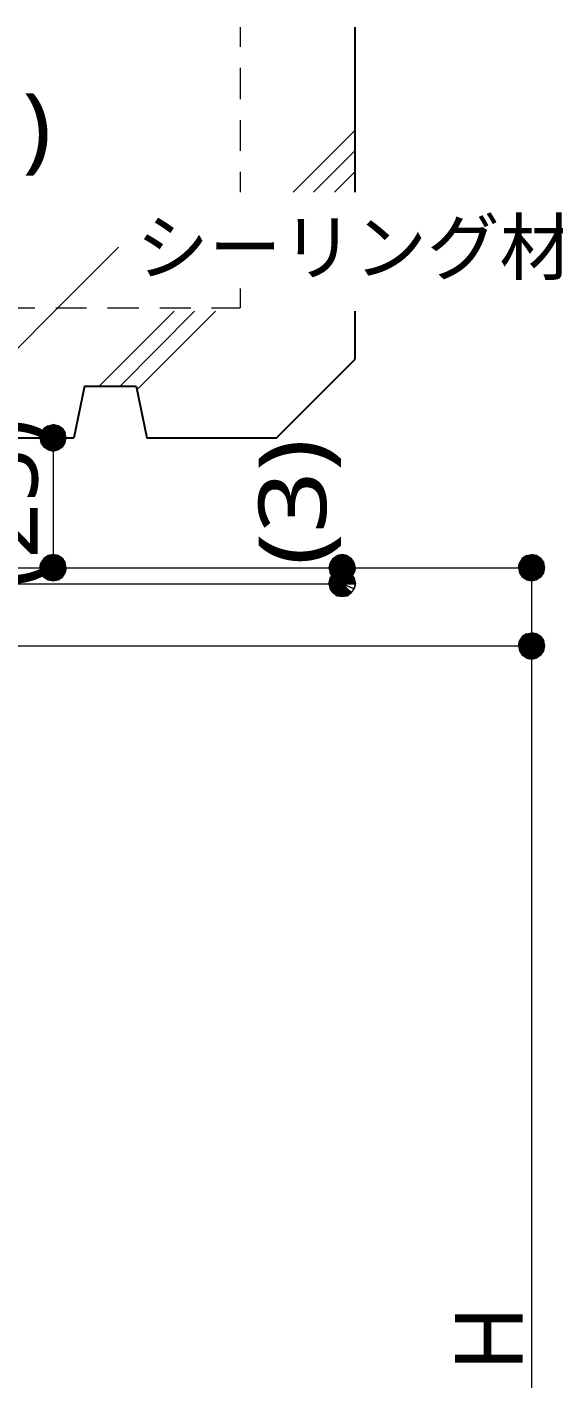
# Model space of a CAD drawing. Header units: millimetres. Extents: x 0 to 420, y 0 to 297.
# Drawn here: x 158.3 to 178.6, y 100.9 to 152.9 of the extents above; entities that cross this region are included whole.
import ezdxf
from ezdxf.enums import TextEntityAlignment as Align

# ---------------------------------------------------------------- set-up
doc = ezdxf.new("R2010")
doc.units = ezdxf.units.MM
doc.styles.add('kst32b', font='NotoSansJP-Variable.ttf')

msp = doc.modelspace()

# ---------------------------------------------------------------- hatches: boundary and pattern name
h = msp.add_hatch(color=7)
h.paths.add_polyline_path([(158.941, 137.456), (158.835, 137.287), (159.3, 137.096), (158.941, 137.456)])
h.paths.add_polyline_path([(158.835, 137.287), (159.3, 137.096), (158.792, 137.096), (158.835, 137.287)])
h.paths.add_polyline_path([(159.3, 137.096), (158.792, 137.096), (158.835, 136.906), (159.3, 137.096)])
h = msp.add_hatch(color=7)
h.paths.add_polyline_path([(159.491, 137.562), (159.3, 137.604), (159.3, 137.096), (159.491, 137.562)])
h.paths.add_polyline_path([(159.3, 137.604), (159.3, 137.096), (159.11, 137.562), (159.3, 137.604)])
h.paths.add_polyline_path([(159.3, 137.096), (159.11, 137.562), (158.941, 137.456), (159.3, 137.096)])
h = msp.add_hatch(color=7)
h.paths.add_polyline_path([(159.808, 137.096), (159.766, 137.287), (159.3, 137.096), (159.808, 137.096)])
h.paths.add_polyline_path([(159.766, 137.287), (159.3, 137.096), (159.66, 137.456), (159.766, 137.287)])
h.paths.add_polyline_path([(159.3, 137.096), (159.66, 137.456), (159.491, 137.562), (159.3, 137.096)])
h = msp.add_hatch(color=7)
h.paths.add_polyline_path([(158.835, 136.906), (158.941, 136.737), (159.3, 137.096), (158.835, 136.906)])
h.paths.add_polyline_path([(158.941, 136.737), (159.3, 137.096), (159.11, 136.631), (158.941, 136.737)])
h.paths.add_polyline_path([(159.3, 137.096), (159.11, 136.631), (159.3, 136.588), (159.3, 137.096)])
h = msp.add_hatch(color=7)
h.paths.add_polyline_path([(159.3, 136.588), (159.491, 136.631), (159.3, 137.096), (159.3, 136.588)])
h.paths.add_polyline_path([(159.491, 136.631), (159.3, 137.096), (159.66, 136.737), (159.491, 136.631)])
h.paths.add_polyline_path([(159.3, 137.096), (159.66, 136.737), (159.766, 136.906), (159.3, 137.096)])
for points in [[(159.766, 136.906), (159.808, 137.096), (159.3, 137.096), (159.766, 136.906)], [(158.835, 132.292), (158.792, 132.101), (159.3, 132.101), (158.835, 132.292)], [(159.766, 131.911), (159.808, 132.101), (159.3, 132.101), (159.766, 131.911)], [(169.947, 132.292), (169.905, 132.101), (170.413, 132.101), (169.947, 132.292)], [(178.16, 131.911), (178.202, 132.101), (177.694, 132.101), (178.16, 131.911)], [(178.16, 128.905), (178.202, 129.096), (177.694, 129.096), (178.16, 128.905)]]:
    msp.add_hatch(color=7).paths.add_polyline_path(points)
h = msp.add_hatch(color=7)
h.paths.add_polyline_path([(159.3, 132.609), (159.11, 132.567), (159.3, 132.101), (159.3, 132.609)])
h.paths.add_polyline_path([(159.11, 132.567), (159.3, 132.101), (158.941, 132.461), (159.11, 132.567)])
h.paths.add_polyline_path([(159.3, 132.101), (158.941, 132.461), (158.835, 132.292), (159.3, 132.101)])
h = msp.add_hatch(color=7)
h.paths.add_polyline_path([(159.491, 132.567), (159.3, 132.609), (159.3, 132.101), (159.491, 132.567)])
h.paths.add_polyline_path([(159.3, 132.609), (159.3, 132.101), (159.11, 132.567), (159.3, 132.609)])
h.paths.add_polyline_path([(159.3, 132.101), (159.11, 132.567), (158.941, 132.461), (159.3, 132.101)])
h = msp.add_hatch(color=7)
h.paths.add_polyline_path([(159.766, 132.292), (159.66, 132.461), (159.3, 132.101), (159.766, 132.292)])
h.paths.add_polyline_path([(159.66, 132.461), (159.3, 132.101), (159.491, 132.567), (159.66, 132.461)])
h.paths.add_polyline_path([(159.3, 132.101), (159.491, 132.567), (159.3, 132.609), (159.3, 132.101)])
h = msp.add_hatch(color=7)
h.paths.add_polyline_path([(159.808, 132.101), (159.766, 132.292), (159.3, 132.101), (159.808, 132.101)])
h.paths.add_polyline_path([(159.766, 132.292), (159.3, 132.101), (159.66, 132.461), (159.766, 132.292)])
h.paths.add_polyline_path([(159.3, 132.101), (159.66, 132.461), (159.491, 132.567), (159.3, 132.101)])
h = msp.add_hatch(color=7)
h.paths.add_polyline_path([(170.413, 132.609), (170.222, 132.567), (170.413, 132.101), (170.413, 132.609)])
h.paths.add_polyline_path([(170.222, 132.567), (170.413, 132.101), (170.053, 132.461), (170.222, 132.567)])
h.paths.add_polyline_path([(170.413, 132.101), (170.053, 132.461), (169.947, 132.292), (170.413, 132.101)])
h = msp.add_hatch(color=7)
h.paths.add_polyline_path([(170.879, 132.292), (170.773, 132.461), (170.413, 132.101), (170.879, 132.292)])
h.paths.add_polyline_path([(170.773, 132.461), (170.413, 132.101), (170.603, 132.567), (170.773, 132.461)])
h.paths.add_polyline_path([(170.413, 132.101), (170.603, 132.567), (170.413, 132.609), (170.413, 132.101)])
h = msp.add_hatch(color=7)
h.paths.add_polyline_path([(177.885, 132.567), (177.694, 132.609), (177.694, 132.101), (177.885, 132.567)])
h.paths.add_polyline_path([(177.694, 132.609), (177.694, 132.101), (177.504, 132.567), (177.694, 132.609)])
h.paths.add_polyline_path([(177.694, 132.101), (177.504, 132.567), (177.334, 132.461), (177.694, 132.101)])
h = msp.add_hatch(color=7)
h.paths.add_polyline_path([(178.202, 132.101), (178.16, 132.292), (177.694, 132.101), (178.202, 132.101)])
h.paths.add_polyline_path([(178.16, 132.292), (177.694, 132.101), (178.054, 132.461), (178.16, 132.292)])
h.paths.add_polyline_path([(177.694, 132.101), (178.054, 132.461), (177.885, 132.567), (177.694, 132.101)])
h = msp.add_hatch(color=7)
h.paths.add_polyline_path([(158.941, 132.461), (158.835, 132.292), (159.3, 132.101), (158.941, 132.461)])
h.paths.add_polyline_path([(158.835, 132.292), (159.3, 132.101), (158.792, 132.101), (158.835, 132.292)])
h.paths.add_polyline_path([(159.3, 132.101), (158.792, 132.101), (158.835, 131.911), (159.3, 132.101)])
h = msp.add_hatch(color=7)
h.paths.add_polyline_path([(158.792, 132.101), (158.835, 131.911), (159.3, 132.101), (158.792, 132.101)])
h.paths.add_polyline_path([(158.835, 131.911), (159.3, 132.101), (158.941, 131.741), (158.835, 131.911)])
h.paths.add_polyline_path([(159.3, 132.101), (158.941, 131.741), (159.11, 131.635), (159.3, 132.101)])
h = msp.add_hatch(color=7)
h.paths.add_polyline_path([(158.835, 131.911), (158.941, 131.741), (159.3, 132.101), (158.835, 131.911)])
h.paths.add_polyline_path([(158.941, 131.741), (159.3, 132.101), (159.11, 131.635), (158.941, 131.741)])
h.paths.add_polyline_path([(159.3, 132.101), (159.11, 131.635), (159.3, 131.593), (159.3, 132.101)])
h = msp.add_hatch(color=7)
h.paths.add_polyline_path([(159.11, 131.635), (159.3, 131.593), (159.3, 132.101), (159.11, 131.635)])
h.paths.add_polyline_path([(159.3, 131.593), (159.3, 132.101), (159.491, 131.635), (159.3, 131.593)])
h.paths.add_polyline_path([(159.3, 132.101), (159.491, 131.635), (159.66, 131.741), (159.3, 132.101)])
h = msp.add_hatch(color=7)
h.paths.add_polyline_path([(159.66, 131.741), (159.766, 131.911), (159.3, 132.101), (159.66, 131.741)])
h.paths.add_polyline_path([(159.766, 131.911), (159.3, 132.101), (159.808, 132.101), (159.766, 131.911)])
h.paths.add_polyline_path([(159.3, 132.101), (159.808, 132.101), (159.766, 132.292), (159.3, 132.101)])
h = msp.add_hatch(color=7)
h.paths.add_polyline_path([(159.3, 131.593), (159.491, 131.635), (159.3, 132.101), (159.3, 131.593)])
h.paths.add_polyline_path([(159.491, 131.635), (159.3, 132.101), (159.66, 131.741), (159.491, 131.635)])
h.paths.add_polyline_path([(159.3, 132.101), (159.66, 131.741), (159.766, 131.911), (159.3, 132.101)])
h = msp.add_hatch(color=7)
h.paths.add_polyline_path([(169.905, 132.101), (169.947, 131.911), (170.413, 132.101), (169.905, 132.101)])
h.paths.add_polyline_path([(169.947, 131.911), (170.413, 132.101), (170.053, 131.741), (169.947, 131.911)])
h.paths.add_polyline_path([(170.413, 132.101), (170.053, 131.741), (170.222, 131.635), (170.413, 132.101)])
h = msp.add_hatch(color=7)
h.paths.add_polyline_path([(170.222, 131.635), (170.413, 131.593), (170.413, 132.101), (170.222, 131.635)])
h.paths.add_polyline_path([(170.413, 131.593), (170.413, 132.101), (170.603, 131.635), (170.413, 131.593)])
h.paths.add_polyline_path([(170.413, 132.101), (170.603, 131.635), (170.773, 131.741), (170.413, 132.101)])
h = msp.add_hatch(color=7)
h.paths.add_polyline_path([(170.773, 131.741), (170.879, 131.911), (170.413, 132.101), (170.773, 131.741)])
h.paths.add_polyline_path([(170.879, 131.911), (170.413, 132.101), (170.921, 132.101), (170.879, 131.911)])
h.paths.add_polyline_path([(170.413, 132.101), (170.921, 132.101), (170.879, 132.292), (170.413, 132.101)])
h = msp.add_hatch(color=7)
h.paths.add_polyline_path([(177.334, 132.461), (177.229, 132.292), (177.694, 132.101), (177.334, 132.461)])
h.paths.add_polyline_path([(177.229, 132.292), (177.694, 132.101), (177.186, 132.101), (177.229, 132.292)])
h.paths.add_polyline_path([(177.694, 132.101), (177.186, 132.101), (177.229, 131.911), (177.694, 132.101)])
h = msp.add_hatch(color=7)
h.paths.add_polyline_path([(177.229, 131.911), (177.334, 131.741), (177.694, 132.101), (177.229, 131.911)])
h.paths.add_polyline_path([(177.334, 131.741), (177.694, 132.101), (177.504, 131.635), (177.334, 131.741)])
h.paths.add_polyline_path([(177.694, 132.101), (177.504, 131.635), (177.694, 131.593), (177.694, 132.101)])
h = msp.add_hatch(color=7)
h.paths.add_polyline_path([(177.694, 131.593), (177.885, 131.635), (177.694, 132.101), (177.694, 131.593)])
h.paths.add_polyline_path([(177.885, 131.635), (177.694, 132.101), (178.054, 131.741), (177.885, 131.635)])
h.paths.add_polyline_path([(177.694, 132.101), (178.054, 131.741), (178.16, 131.911), (177.694, 132.101)])
h = msp.add_hatch(color=7)
h.paths.add_polyline_path([(170.222, 131.974), (170.053, 131.847), (170.413, 131.487), (170.222, 131.974)])
h.paths.add_polyline_path([(170.053, 131.847), (170.413, 131.487), (169.947, 131.699), (170.053, 131.847)])
h.paths.add_polyline_path([(170.413, 131.487), (169.947, 131.699), (169.905, 131.487), (170.413, 131.487)])
h = msp.add_hatch(color=7)
h.paths.add_polyline_path([(170.053, 131.847), (169.947, 131.699), (170.413, 131.487), (170.053, 131.847)])
h.paths.add_polyline_path([(169.947, 131.699), (170.413, 131.487), (169.905, 131.487), (169.947, 131.699)])
h.paths.add_polyline_path([(170.413, 131.487), (169.905, 131.487), (169.947, 131.297), (170.413, 131.487)])
h = msp.add_hatch(color=7)
h.paths.add_polyline_path([(169.905, 131.487), (169.947, 131.297), (170.413, 131.487), (169.905, 131.487)])
h.paths.add_polyline_path([(169.947, 131.297), (170.413, 131.487), (170.053, 131.149), (169.947, 131.297)])
h.paths.add_polyline_path([(170.413, 131.487), (170.053, 131.149), (170.222, 131.022), (170.413, 131.487)])
h = msp.add_hatch(color=7)
h.paths.add_polyline_path([(169.947, 131.297), (170.053, 131.149), (170.413, 131.487), (169.947, 131.297)])
h.paths.add_polyline_path([(170.053, 131.149), (170.413, 131.487), (170.222, 131.022), (170.053, 131.149)])
h.paths.add_polyline_path([(170.413, 131.487), (170.222, 131.022), (170.413, 131), (170.413, 131.487)])
h = msp.add_hatch(color=7)
h.paths.add_polyline_path([(170.603, 131.974), (170.413, 131.995), (170.413, 131.487), (170.603, 131.974)])
h.paths.add_polyline_path([(170.413, 131.995), (170.413, 131.487), (170.222, 131.974), (170.413, 131.995)])
h.paths.add_polyline_path([(170.413, 131.487), (170.222, 131.974), (170.053, 131.847), (170.413, 131.487)])
h = msp.add_hatch(color=7)
h.paths.add_polyline_path([(170.773, 131.847), (170.603, 131.974), (170.413, 131.487), (170.773, 131.847)])
h.paths.add_polyline_path([(170.603, 131.974), (170.413, 131.487), (170.413, 131.995), (170.603, 131.974)])
h.paths.add_polyline_path([(170.413, 131.487), (170.413, 131.995), (170.222, 131.974), (170.413, 131.487)])
h = msp.add_hatch(color=7)
h.paths.add_polyline_path([(170.222, 131.022), (170.413, 131), (170.413, 131.487), (170.222, 131.022)])
h.paths.add_polyline_path([(170.413, 131), (170.413, 131.487), (170.603, 131.022), (170.413, 131)])
h.paths.add_polyline_path([(170.413, 131.487), (170.603, 131.022), (170.773, 131.149), (170.413, 131.487)])
h = msp.add_hatch(color=7)
h.paths.add_polyline_path([(170.921, 131.487), (170.879, 131.699), (170.413, 131.487), (170.921, 131.487)])
h.paths.add_polyline_path([(170.879, 131.699), (170.413, 131.487), (170.773, 131.847), (170.879, 131.699)])
h.paths.add_polyline_path([(170.413, 131.487), (170.773, 131.847), (170.603, 131.974), (170.413, 131.487)])
h = msp.add_hatch(color=7)
h.paths.add_polyline_path([(170.879, 131.297), (170.921, 131.487), (170.413, 131.487), (170.879, 131.297)])
h.paths.add_polyline_path([(170.921, 131.487), (170.413, 131.487), (170.879, 131.699), (170.921, 131.487)])
h.paths.add_polyline_path([(170.413, 131.487), (170.879, 131.699), (170.773, 131.847), (170.413, 131.487)])
h = msp.add_hatch(color=7)
h.paths.add_polyline_path([(170.413, 131), (170.603, 131.022), (170.413, 131.487), (170.413, 131)])
h.paths.add_polyline_path([(170.603, 131.022), (170.413, 131.487), (170.773, 131.149), (170.603, 131.022)])
h.paths.add_polyline_path([(170.413, 131.487), (170.773, 131.149), (170.879, 131.297), (170.413, 131.487)])
h = msp.add_hatch(color=7)
h.paths.add_polyline_path([(170.773, 131.149), (170.879, 131.297), (170.413, 131.487), (170.773, 131.149)])
h.paths.add_polyline_path([(170.879, 131.297), (170.413, 131.487), (170.921, 131.487), (170.879, 131.297)])
h = msp.add_hatch(color=7)
h.paths.add_polyline_path([(177.334, 129.455), (177.229, 129.286), (177.694, 129.096), (177.334, 129.455)])
h.paths.add_polyline_path([(177.229, 129.286), (177.694, 129.096), (177.186, 129.096), (177.229, 129.286)])
h.paths.add_polyline_path([(177.694, 129.096), (177.186, 129.096), (177.229, 128.905), (177.694, 129.096)])
h = msp.add_hatch(color=7)
h.paths.add_polyline_path([(177.885, 129.561), (177.694, 129.604), (177.694, 129.096), (177.885, 129.561)])
h.paths.add_polyline_path([(177.694, 129.604), (177.694, 129.096), (177.504, 129.561), (177.694, 129.604)])
h.paths.add_polyline_path([(177.694, 129.096), (177.504, 129.561), (177.334, 129.455), (177.694, 129.096)])
h = msp.add_hatch(color=7)
h.paths.add_polyline_path([(178.202, 129.096), (178.16, 129.286), (177.694, 129.096), (178.202, 129.096)])
h.paths.add_polyline_path([(178.16, 129.286), (177.694, 129.096), (178.054, 129.455), (178.16, 129.286)])
h.paths.add_polyline_path([(177.694, 129.096), (178.054, 129.455), (177.885, 129.561), (177.694, 129.096)])
h = msp.add_hatch(color=7)
h.paths.add_polyline_path([(177.229, 128.905), (177.334, 128.736), (177.694, 129.096), (177.229, 128.905)])
h.paths.add_polyline_path([(177.334, 128.736), (177.694, 129.096), (177.504, 128.63), (177.334, 128.736)])
h.paths.add_polyline_path([(177.694, 129.096), (177.504, 128.63), (177.694, 128.587), (177.694, 129.096)])
h = msp.add_hatch(color=7)
h.paths.add_polyline_path([(177.694, 128.587), (177.885, 128.63), (177.694, 129.096), (177.694, 128.587)])
h.paths.add_polyline_path([(177.885, 128.63), (177.694, 129.096), (178.054, 128.736), (177.885, 128.63)])
h.paths.add_polyline_path([(177.694, 129.096), (178.054, 128.736), (178.16, 128.905), (177.694, 129.096)])

# ---------------------------------------------------------------- linework, layer by layer
at = {"lineweight": 13}
for points in [[(166.497, 152.887), (166.497, 152.125)], [(166.497, 151.321), (166.497, 150.114)], [(166.497, 149.31), (166.497, 148.124)], [(168.529, 146.537), (170.9, 148.907)], [(169.312, 146.537), (170.9, 148.124)], [(166.497, 147.32), (166.497, 146.537)], [(170.117, 146.537), (170.9, 147.32)], [(155.3, 137.901), (161.819, 144.42)], [(166.497, 142.833), (166.497, 142.092)], [(157.501, 142.092), (158.602, 142.092)], [(159.406, 142.092), (160.592, 142.092)], [(161.078, 139.086), (163.957, 141.965)], [(161.396, 142.092), (162.602, 142.092)], [(161.883, 139.086), (164.74, 141.965)], [(162.539, 138.959), (165.545, 141.965)], [(163.407, 142.092), (164.592, 142.092)], [(165.396, 142.092), (166.497, 142.092)], [(159.3, 137.096), (159.3, 132.101)], [(155.363, 132.101), (159.343, 132.101)], [(159.11, 132.101), (177.694, 132.101)], [(159.321, 132.101), (159.343, 132.101)], [(170.413, 131.487), (170.413, 132.101)], [(177.694, 132.101), (177.694, 129.096)], [(155.363, 131.487), (170.455, 131.487)], [(155.363, 129.096), (177.694, 129.096)], [(177.694, 129.096), (177.694, 123.529)], [(177.694, 123.529), (177.694, 78.804)]]:
    msp.add_lwpolyline(points, dxfattribs=at)
at = {"lineweight": 25}
for points in [[(170.9, 152.887), (170.9, 146.537)], [(170.9, 141.965), (170.9, 140.102)], [(167.894, 137.096), (170.9, 140.102)], [(160.507, 139.086), (160.105, 137.096)], [(160.507, 139.086), (162.496, 139.086)], [(162.496, 139.086), (162.899, 137.096)], [(157.501, 137.096), (160.105, 137.096)], [(162.899, 137.096), (167.894, 137.096)]]:
    msp.add_lwpolyline(points, dxfattribs=at)
at = {"lineweight": 0}
for points in [[(158.835, 137.287), (159.3, 137.096), (158.792, 137.096)], [(158.941, 137.456), (158.835, 137.287), (159.3, 137.096)], [(159.3, 137.096), (159.11, 137.562), (158.941, 137.456)], [(159.3, 137.604), (159.3, 137.096), (159.11, 137.562)], [(159.491, 137.562), (159.3, 137.604), (159.3, 137.096)], [(159.3, 137.096), (159.66, 137.456), (159.491, 137.562)], [(159.766, 137.287), (159.3, 137.096), (159.66, 137.456)], [(159.808, 137.096), (159.766, 137.287), (159.3, 137.096)], [(159.3, 137.096), (158.792, 137.096), (158.835, 136.906)], [(158.835, 136.906), (158.941, 136.737), (159.3, 137.096)], [(158.941, 136.737), (159.3, 137.096), (159.11, 136.631)], [(159.3, 137.096), (159.11, 136.631), (159.3, 136.588)], [(159.3, 136.588), (159.491, 136.631), (159.3, 137.096)], [(159.491, 136.631), (159.3, 137.096), (159.66, 136.737)], [(159.3, 137.096), (159.66, 136.737), (159.766, 136.906)], [(159.766, 136.906), (159.808, 137.096), (159.3, 137.096)], [(159.3, 132.101), (159.11, 132.567), (158.941, 132.461)], [(159.11, 132.567), (159.3, 132.101), (158.941, 132.461)], [(159.3, 132.609), (159.3, 132.101), (159.11, 132.567)], [(159.3, 132.609), (159.11, 132.567), (159.3, 132.101)], [(159.491, 132.567), (159.3, 132.609), (159.3, 132.101)], [(159.3, 132.101), (159.491, 132.567), (159.3, 132.609)], [(159.3, 132.101), (159.66, 132.461), (159.491, 132.567)], [(159.66, 132.461), (159.3, 132.101), (159.491, 132.567)], [(170.222, 132.567), (170.413, 132.101), (170.053, 132.461)], [(170.413, 132.609), (170.222, 132.567), (170.413, 132.101)], [(170.413, 132.101), (170.603, 132.567), (170.413, 132.609)], [(170.773, 132.461), (170.413, 132.101), (170.603, 132.567)], [(177.694, 132.101), (177.504, 132.567), (177.334, 132.461)], [(177.694, 132.609), (177.694, 132.101), (177.504, 132.567)], [(177.885, 132.567), (177.694, 132.609), (177.694, 132.101)], [(177.694, 132.101), (178.054, 132.461), (177.885, 132.567)], [(158.835, 132.292), (159.3, 132.101), (158.792, 132.101)], [(158.835, 132.292), (158.792, 132.101), (159.3, 132.101)], [(159.3, 132.101), (158.792, 132.101), (158.835, 131.911)], [(158.792, 132.101), (158.835, 131.911), (159.3, 132.101)], [(158.941, 132.461), (158.835, 132.292), (159.3, 132.101)], [(159.3, 132.101), (158.941, 132.461), (158.835, 132.292)], [(158.835, 131.911), (158.941, 131.741), (159.3, 132.101)], [(158.835, 131.911), (159.3, 132.101), (158.941, 131.741)], [(158.941, 131.741), (159.3, 132.101), (159.11, 131.635)], [(159.3, 132.101), (158.941, 131.741), (159.11, 131.635)], [(159.3, 132.101), (159.11, 131.635), (159.3, 131.593)], [(159.11, 131.635), (159.3, 131.593), (159.3, 132.101)], [(159.766, 132.292), (159.3, 132.101), (159.66, 132.461)], [(159.766, 132.292), (159.66, 132.461), (159.3, 132.101)], [(159.808, 132.101), (159.766, 132.292), (159.3, 132.101)], [(159.3, 132.101), (159.808, 132.101), (159.766, 132.292)], [(159.3, 131.593), (159.491, 131.635), (159.3, 132.101)], [(159.491, 131.635), (159.3, 132.101), (159.66, 131.741)], [(159.3, 132.101), (159.66, 131.741), (159.766, 131.911)], [(159.766, 131.911), (159.808, 132.101), (159.3, 132.101)], [(159.3, 131.593), (159.3, 132.101), (159.491, 131.635)], [(159.3, 132.101), (159.491, 131.635), (159.66, 131.741)], [(159.66, 131.741), (159.766, 131.911), (159.3, 132.101)], [(159.766, 131.911), (159.3, 132.101), (159.808, 132.101)], [(169.947, 132.292), (169.905, 132.101), (170.413, 132.101)], [(169.905, 132.101), (169.947, 131.911), (170.413, 132.101)], [(170.413, 132.101), (170.053, 132.461), (169.947, 132.292)], [(169.947, 131.911), (170.413, 132.101), (170.053, 131.741)], [(170.413, 132.101), (170.053, 131.741), (170.222, 131.635)], [(170.222, 131.635), (170.413, 131.593), (170.413, 132.101)], [(170.879, 132.292), (170.773, 132.461), (170.413, 132.101)], [(170.413, 132.101), (170.921, 132.101), (170.879, 132.292)], [(170.413, 131.593), (170.413, 132.101), (170.603, 131.635)], [(170.413, 132.101), (170.603, 131.635), (170.773, 131.741)], [(170.773, 131.741), (170.879, 131.911), (170.413, 132.101)], [(170.879, 131.911), (170.413, 132.101), (170.921, 132.101)], [(177.229, 132.292), (177.694, 132.101), (177.186, 132.101)], [(177.694, 132.101), (177.186, 132.101), (177.229, 131.911)], [(177.334, 132.461), (177.229, 132.292), (177.694, 132.101)], [(177.229, 131.911), (177.334, 131.741), (177.694, 132.101)], [(177.334, 131.741), (177.694, 132.101), (177.504, 131.635)], [(177.694, 132.101), (177.504, 131.635), (177.694, 131.593)], [(178.16, 132.292), (177.694, 132.101), (178.054, 132.461)], [(178.202, 132.101), (178.16, 132.292), (177.694, 132.101)], [(177.694, 131.593), (177.885, 131.635), (177.694, 132.101)], [(177.885, 131.635), (177.694, 132.101), (178.054, 131.741)], [(177.694, 132.101), (178.054, 131.741), (178.16, 131.911)], [(178.16, 131.911), (178.202, 132.101), (177.694, 132.101)], [(169.947, 131.699), (170.413, 131.487), (169.905, 131.487)], [(170.413, 131.487), (169.947, 131.699), (169.905, 131.487)], [(170.413, 131.487), (169.905, 131.487), (169.947, 131.297)], [(169.905, 131.487), (169.947, 131.297), (170.413, 131.487)], [(170.053, 131.847), (169.947, 131.699), (170.413, 131.487)], [(170.053, 131.847), (170.413, 131.487), (169.947, 131.699)], [(169.947, 131.297), (170.053, 131.149), (170.413, 131.487)], [(169.947, 131.297), (170.413, 131.487), (170.053, 131.149)], [(170.413, 131.487), (170.222, 131.974), (170.053, 131.847)], [(170.222, 131.974), (170.053, 131.847), (170.413, 131.487)], [(170.053, 131.149), (170.413, 131.487), (170.222, 131.022)], [(170.413, 131.487), (170.053, 131.149), (170.222, 131.022)], [(170.413, 131.995), (170.413, 131.487), (170.222, 131.974)], [(170.413, 131.487), (170.413, 131.995), (170.222, 131.974)], [(170.413, 131.487), (170.222, 131.022), (170.413, 131)], [(170.222, 131.022), (170.413, 131), (170.413, 131.487)], [(170.603, 131.974), (170.413, 131.995), (170.413, 131.487)], [(170.603, 131.974), (170.413, 131.487), (170.413, 131.995)], [(170.413, 131.487), (170.773, 131.847), (170.603, 131.974)], [(170.773, 131.847), (170.603, 131.974), (170.413, 131.487)], [(170.879, 131.699), (170.413, 131.487), (170.773, 131.847)], [(170.413, 131.487), (170.879, 131.699), (170.773, 131.847)], [(170.921, 131.487), (170.879, 131.699), (170.413, 131.487)], [(170.921, 131.487), (170.413, 131.487), (170.879, 131.699)], [(170.413, 131), (170.603, 131.022), (170.413, 131.487)], [(170.603, 131.022), (170.413, 131.487), (170.773, 131.149)], [(170.413, 131.487), (170.773, 131.149), (170.879, 131.297)], [(170.879, 131.297), (170.921, 131.487), (170.413, 131.487)], [(170.413, 131), (170.413, 131.487), (170.603, 131.022)], [(170.413, 131.487), (170.603, 131.022), (170.773, 131.149)], [(170.773, 131.149), (170.879, 131.297), (170.413, 131.487)], [(170.879, 131.297), (170.413, 131.487), (170.921, 131.487)], [(177.334, 129.455), (177.229, 129.286), (177.694, 129.096)], [(177.694, 129.096), (177.504, 129.561), (177.334, 129.455)], [(177.694, 129.604), (177.694, 129.096), (177.504, 129.561)], [(177.885, 129.561), (177.694, 129.604), (177.694, 129.096)], [(177.694, 129.096), (178.054, 129.455), (177.885, 129.561)], [(178.16, 129.286), (177.694, 129.096), (178.054, 129.455)], [(177.229, 129.286), (177.694, 129.096), (177.186, 129.096)], [(177.694, 129.096), (177.186, 129.096), (177.229, 128.905)], [(177.229, 128.905), (177.334, 128.736), (177.694, 129.096)], [(177.334, 128.736), (177.694, 129.096), (177.504, 128.63)], [(177.694, 129.096), (177.504, 128.63), (177.694, 128.587)], [(178.202, 129.096), (178.16, 129.286), (177.694, 129.096)], [(177.694, 128.587), (177.885, 128.63), (177.694, 129.096)], [(177.885, 128.63), (177.694, 129.096), (178.054, 128.736)], [(177.694, 129.096), (178.054, 128.736), (178.16, 128.905)], [(178.16, 128.905), (178.202, 129.096), (177.694, 129.096)]]:
    msp.add_lwpolyline(points, close=True, dxfattribs=at)

# ---------------------------------------------------------------- texts
at = {"style": 'kst32b'}
for s, height, p, p2 in [('(15)', 2.5989, (152.739, 147.743), (159.236, 147.743)), ('シーリング材(15×10)', 2.07913, (162.496, 143.383), (188.486, 143.383)), ('(25)', 2.5989, (158.708, 131.339), (158.708, 137.836)), ('(3)', 2.5989, (169.799, 132.186), (169.799, 137.059))]:
    msp.add_text(s, height=height, dxfattribs=at).set_placement(p, p2, align=Align.FIT)
msp.add_text('H', height=2.599, rotation=90, dxfattribs=at).set_placement((177.355, 101.219))

doc.saveas('drawing.dxf')
